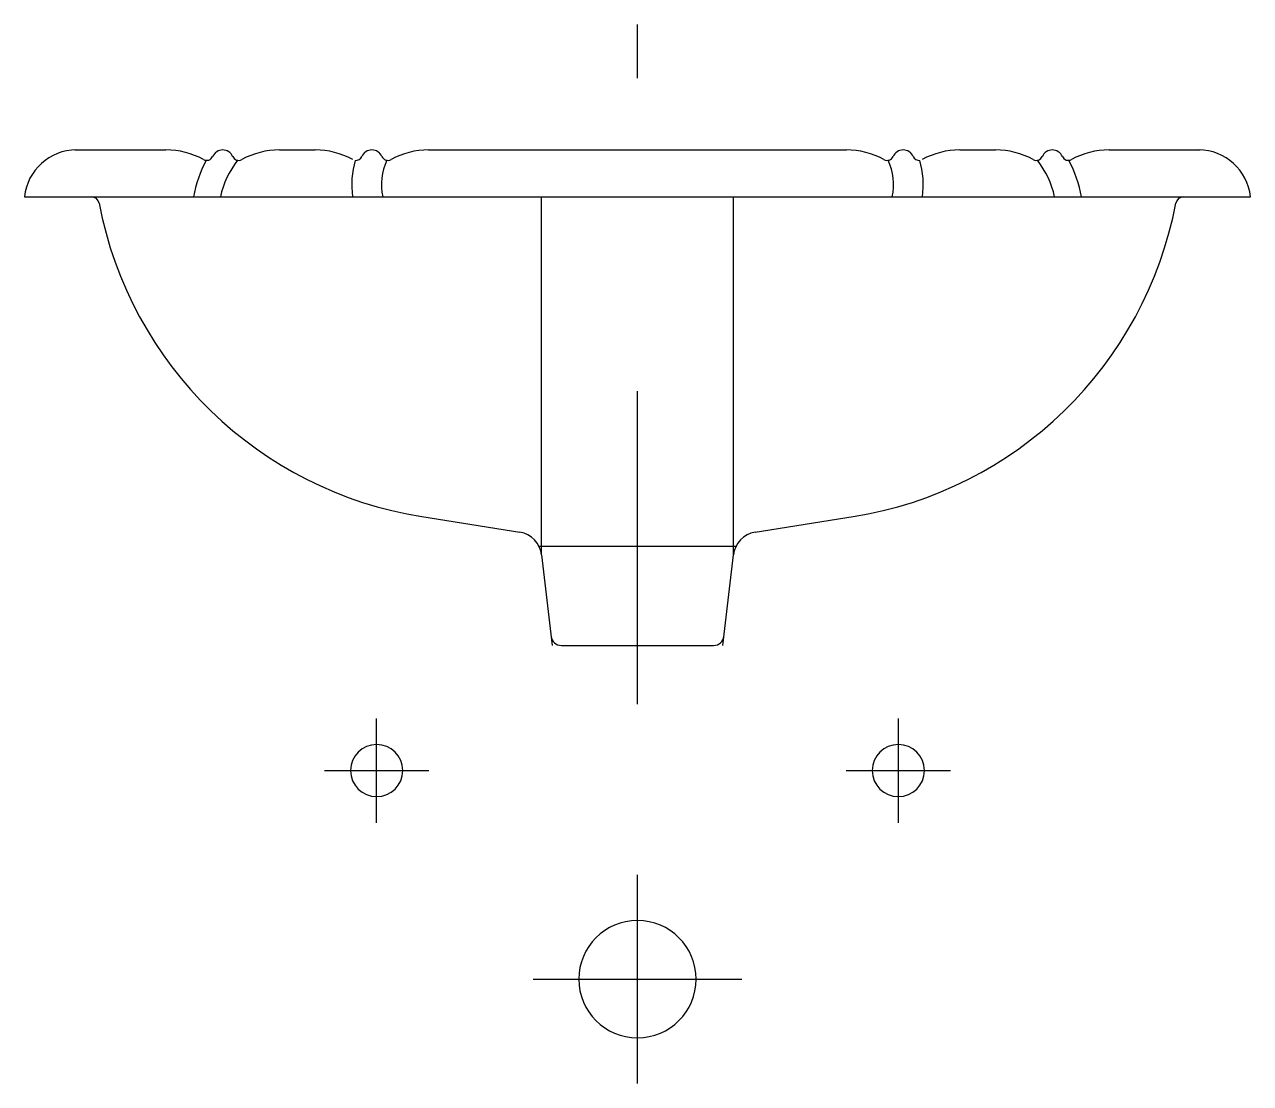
# Model space of a CAD drawing. Extents: x -712.513 to -712.122, y 690.116 to 690.454.
import ezdxf

# ---------------------------------------------------------------- set-up
doc = ezdxf.new("R2010")
doc.units = 0
doc.header["$LTSCALE"] = 0.233332
doc.header["$MEASUREMENT"] = 0
doc.linetypes.add('AXES', pattern=[0.54, 0.3, -0.08, 0.08, -0.08])
doc.linetypes.add('CONTINU', pattern=[0])
doc.layers.get('0').update_dxf_attribs({"linetype": 'CONTINUOUS'})
doc.layers.add('DECA_EIXOS', color=5, linetype='AXES')

msp = doc.modelspace()

# ---------------------------------------------------------------- linework, layer by layer
at = {"linetype": 'CONTINU'}
for points in [[(-712.49665, 690.41396, 0.385173), (-712.51323, 690.39896)], [(-712.45604, 690.41088, 0.126003), (-712.46805, 690.41396)], [(-712.4552, 690.41063, 0.078477), (-712.45926, 690.39896)], [(-712.45604, 690.41088, 0.441597), (-712.45313, 690.41188)], [(-712.44671, 690.41186, 0.651554), (-712.45313, 690.41188)], [(-712.44523, 690.41067, 0.104617), (-712.45067, 690.39896)], [(-712.44671, 690.41186, 0.439486), (-712.4438, 690.41088)], [(-712.43179, 690.41396, 0.126007), (-712.4438, 690.41088)], [(-712.40838, 690.41088, 0.126), (-712.42039, 690.41396)], [(-712.40758, 690.41063, 0.106066), (-712.40841, 690.39896)], [(-712.40758, 690.41063, 0.324219), (-712.40547, 690.41187)], [(-712.39905, 690.41188, 0.651551), (-712.40547, 690.41187)], [(-712.39746, 690.41065, 0.164039), (-712.39878, 690.39896)], [(-712.39905, 690.41188, 0.443571), (-712.39614, 690.41088)], [(-712.38413, 690.41396, 0.126005), (-712.39614, 690.41088)], [(-712.23866, 690.41088, 0.126), (-712.25067, 690.41396)], [(-712.23866, 690.41088, 0.440553), (-712.23575, 690.41186)], [(-712.23602, 690.39896, 0.164037), (-712.23733, 690.41065)], [(-712.22933, 690.41187, 0.651541), (-712.23575, 690.41186)], [(-712.22933, 690.41187, 0.323969), (-712.22722, 690.41063)], [(-712.22638, 690.39896, 0.106064), (-712.22722, 690.41063)], [(-712.2144, 690.41396, 0.126005), (-712.22642, 690.41088)], [(-712.19099, 690.41088, 0.126004), (-712.20301, 690.41396)], [(-712.19099, 690.41088, 0.440146), (-712.18808, 690.41187)], [(-712.18413, 690.39896, 0.104618), (-712.18956, 690.41067)], [(-712.18166, 690.41187, 0.651538), (-712.18808, 690.41187)], [(-712.18166, 690.41187, 0.43979), (-712.17876, 690.41088)], [(-712.17554, 690.39896, 0.078475), (-712.17959, 690.41063)], [(-712.16674, 690.41396, 0.126007), (-712.17876, 690.41088)], [(-712.12157, 690.39896, 0.385171), (-712.13815, 690.41396)], [(-712.48939, 690.39692, 0.360315), (-712.49185, 690.39896)], [(-712.14295, 690.39896, 0.360315), (-712.14541, 690.39692)], [(-712.48939, 690.39692, 0.316284), (-712.38625, 690.29678)], [(-712.24854, 690.29678, 0.316284), (-712.14541, 690.39692)], [(-712.34802, 690.28452, 0.336355), (-712.35499, 690.29179)], [(-712.2798, 690.29179, 0.336372), (-712.28677, 690.28452)], [(-712.34503, 690.25857, 0.380964), (-712.34172, 690.25562)], [(-712.29308, 690.25562, 0.380966), (-712.28977, 690.25857)], [(-712.40073, 690.22396, 1), (-712.40073, 690.20729)], [(-712.40073, 690.20729, 1), (-712.40073, 690.22396)], [(-712.23406, 690.22396, 1), (-712.23406, 690.20729)], [(-712.23406, 690.20729, 1), (-712.23406, 690.22396)], [(-712.3174, 690.16771, 1), (-712.3174, 690.13021)], [(-712.3174, 690.13021, 1), (-712.3174, 690.16771)]]:
    msp.add_lwpolyline(points, format="xyb", dxfattribs=at)
for points in [[(-712.49712, 690.41396), (-712.46805, 690.41396)], [(-712.43179, 690.41396), (-712.42039, 690.41396)], [(-712.38413, 690.41396), (-712.25067, 690.41396)], [(-712.2144, 690.41396), (-712.20301, 690.41396)], [(-712.16674, 690.41396), (-712.13767, 690.41396)], [(-712.51323, 690.39896), (-712.12157, 690.39896)], [(-712.34802, 690.28452), (-712.34802, 690.39896)], [(-712.28677, 690.28452), (-712.28677, 690.39896)], [(-712.38625, 690.29678), (-712.35499, 690.29179)], [(-712.2798, 690.29179), (-712.24854, 690.29678)], [(-712.34886, 690.28729), (-712.28593, 690.28729)], [(-712.34802, 690.28452), (-712.34469, 690.25562)], [(-712.29011, 690.25562), (-712.28677, 690.28452)], [(-712.34172, 690.25562), (-712.29308, 690.25562)]]:
    msp.add_lwpolyline(points, dxfattribs=at)
at = {"layer": 'DECA_EIXOS'}
for points in [[(-712.3174, 690.23687), (-712.3174, 690.45404)], [(-712.40073, 690.19896), (-712.40073, 690.23229)], [(-712.23406, 690.19896), (-712.23406, 690.23229)], [(-712.4174, 690.21562), (-712.38406, 690.21562)], [(-712.25073, 690.21562), (-712.2174, 690.21562)], [(-712.3174, 690.11562), (-712.3174, 690.18229)], [(-712.35073, 690.14896), (-712.28406, 690.14896)]]:
    msp.add_lwpolyline(points, dxfattribs=at)

doc.saveas('drawing.dxf')
